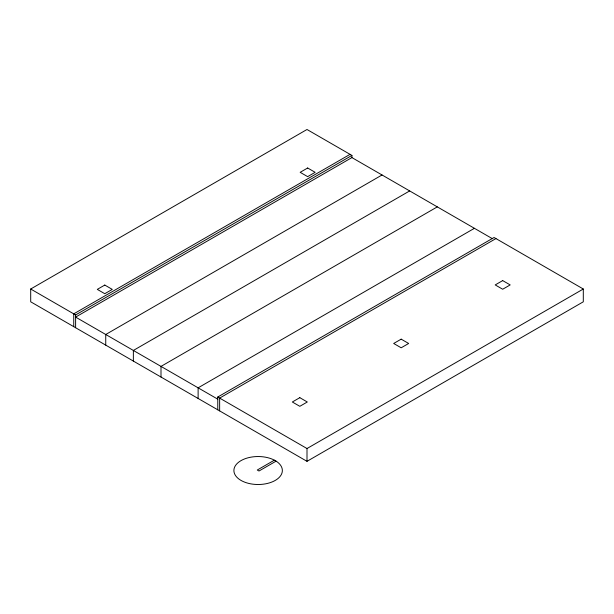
<?xml version="1.0" encoding="UTF-8"?>
<svg xmlns="http://www.w3.org/2000/svg" width="614" height="614" viewBox="0 0 614 614"><rect width="100%" height="100%" fill="white"/><g stroke="black" fill="none" stroke-linecap="round" stroke-linejoin="round"><path stroke-width="0.92" d="M217.77 409.807L217.77 397.012L494.07 237.495L583.3 289.01L583.3 301.804L307 461.329L30.7 301.804L30.7 289.01L307 129.493L351.914 155.419L351.914 157.583L75.614 317.1L217.77 399.177M350.041 154.344L73.741 313.861L73.741 326.656M30.7 289.01L75.614 314.944L351.914 155.419M382.038 174.975L105.738 334.5L105.738 345.129M409.668 190.931L133.368 350.448L133.368 361.086M437.298 206.88L160.998 366.404L160.998 377.034M474.422 228.308L198.122 387.833L198.122 398.463M495.943 238.577L219.643 398.095L219.643 410.889M274.351 460.17L257.274 470.025L258.985 471.015L276.062 461.16M217.77 397.012L307 448.535L583.3 289.01M351.914 157.583L492.428 238.708M307 448.535L307 461.329M75.614 314.944L75.614 327.738M104.779 285.065L97.296 289.386L104.779 293.707L112.27 289.386L104.779 285.065M307.652 167.998L300.169 172.319L307.652 176.64L315.143 172.319L307.652 167.998M299.816 397.672L292.333 401.993L299.816 406.314L307.307 401.993L299.816 397.672M401.18 339.151L393.689 343.472L401.18 347.793L408.663 343.472L401.18 339.151M502.689 280.598L495.206 284.919L502.689 289.24L510.18 284.919L502.689 280.598M275.256 460.63L272.877 459.425A24.23 13.992 0 0 0 234.471 467.492A24.23 13.992 0 0 0 263.375 484.177A24.23 13.992 0 0 0 277.351 462.004L275.256 460.63"/></g></svg>
